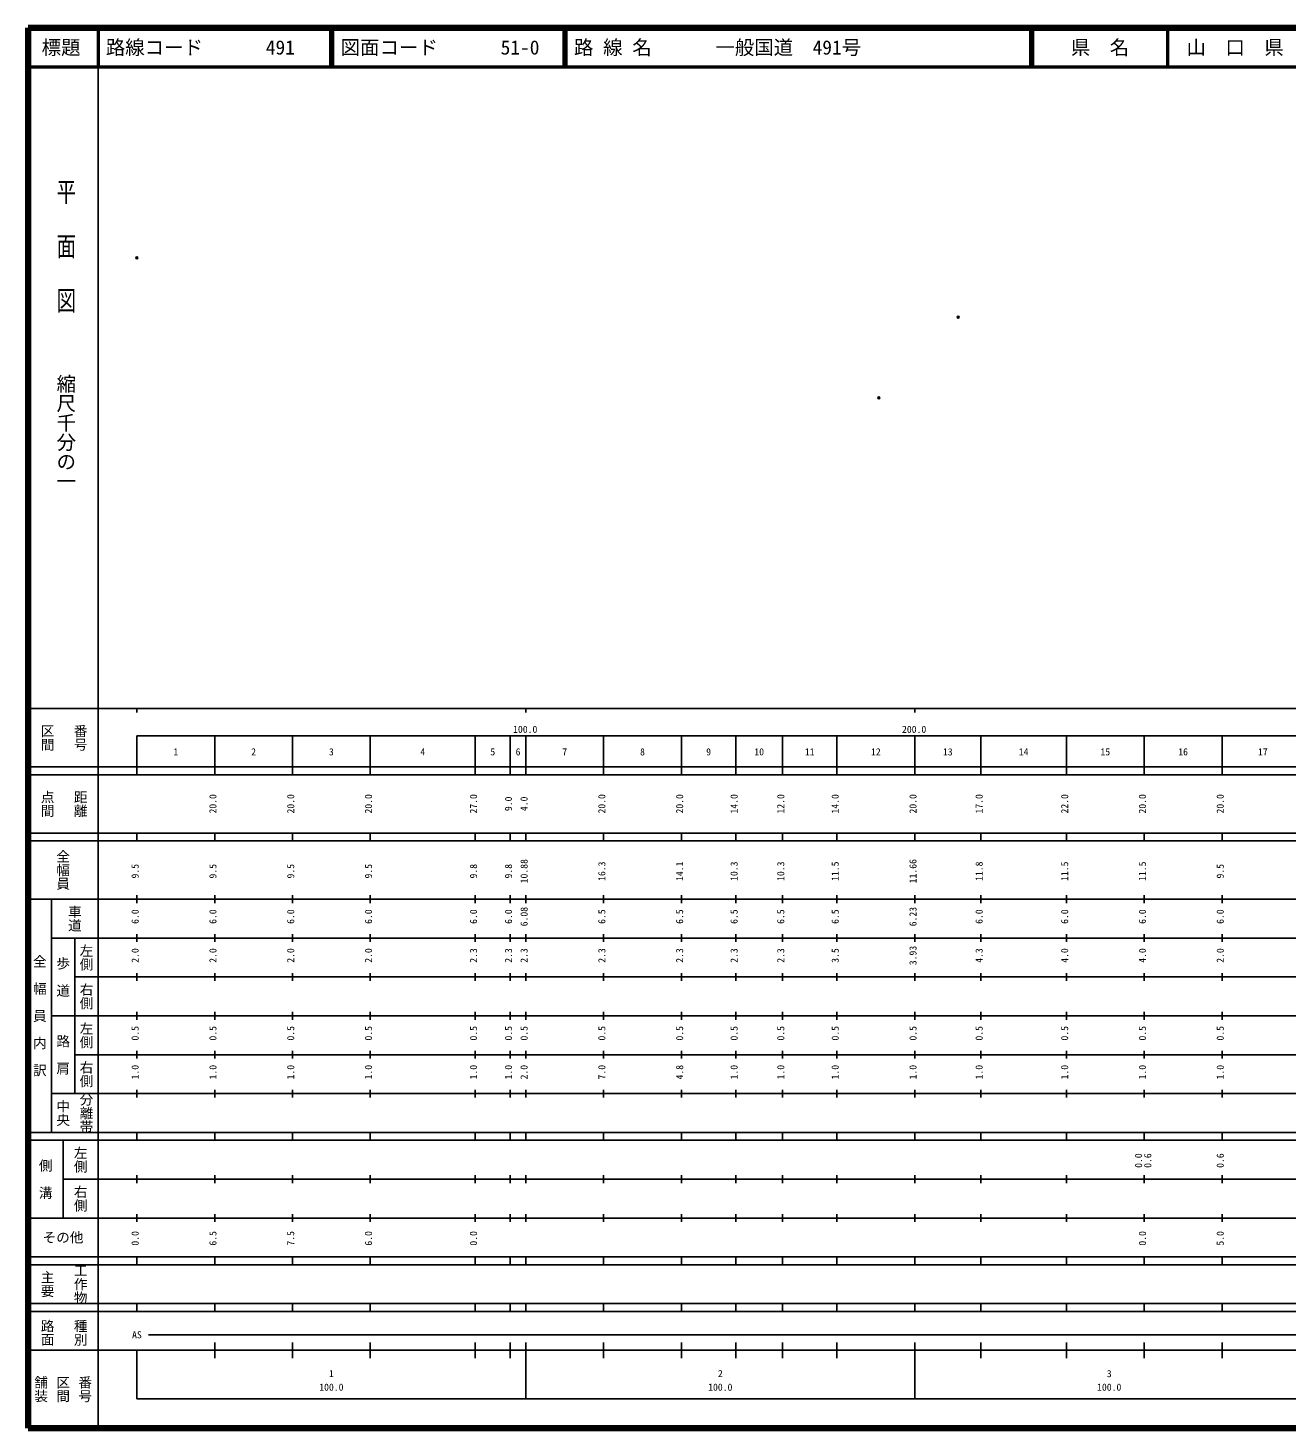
# Model space of a CAD drawing. Units: millimetres on the paper. Extents: x 40 to 680, y 20 to 380.
# Drawn here: x 40 to 363.7, y 20 to 380 of the extents above; entities that cross this region are included whole.
import ezdxf
from ezdxf.enums import TextEntityAlignment as Align

# ---------------------------------------------------------------- set-up
doc = ezdxf.new("R2010")
doc.units = ezdxf.units.MM
doc.header["$PDMODE"] = 32
doc.header["$PDSIZE"] = 0.5
doc.layers.add('M-OTRS', color=6, linetype='Continuous')
doc.layers.add('M-TTL-TXT', color=7, linetype='Continuous')
for name, color, linetype, lineweight in [('M-TTL', 2, 'Continuous', 140), ('M-TTL-BAND', 7, 'Continuous', 25), ('M-TTL-LINE', 7, 'Continuous', 50)]:
    doc.layers.add(name, color=color, linetype=linetype, lineweight=lineweight)
doc.styles.add('@ＭＳ ゴシック', font='')
doc.styles.add('ＭＳ ゴシック', font='')
doc.styles.get('@ＭＳ ゴシック').set_extended_font_data('@MS Gothic')
doc.styles.get('ＭＳ ゴシック').set_extended_font_data('MS Gothic')

msp = doc.modelspace()

# ---------------------------------------------------------------- linework, layer by layer
at = {"layer": 'M-OTRS'}
for p in [(67.985, 320.931), (279.173, 305.626), (258.766, 284.887)]:
    msp.add_point(p, dxfattribs=at)
at = {"layer": 'M-TTL'}
for p, q in [((40, 380), (40, 20)), ((680, 380), (40, 380)), ((40, 20), (680, 20))]:
    msp.add_line(p, q, dxfattribs=at)
at = {"layer": 'M-TTL-BAND'}
for p, q in [((58, 370), (58, 20)), ((40, 205), (579, 205)), ((68, 205), (68, 204)), ((168, 205), (168, 204)), ((268, 205), (268, 204)), ((68, 198), (579, 198)), ((68, 198), (68, 188)), ((88, 188), (88, 198)), ((108, 188), (108, 198)), ((128, 188), (128, 198)), ((155, 188), (155, 198)), ((164, 188), (164, 198)), ((168, 188), (168, 198)), ((188, 188), (188, 198)), ((208, 188), (208, 198)), ((222, 188), (222, 198)), ((234, 188), (234, 198)), ((248, 188), (248, 198)), ((268, 188), (268, 198)), ((285, 188), (285, 198)), ((307, 188), (307, 198)), ((327, 188), (327, 198)), ((347, 188), (347, 198)), ((40, 190), (579, 190)), ((40, 188), (579, 188)), ((40, 173), (579, 173)), ((68, 171), (68, 173)), ((88, 171), (88, 173)), ((108, 171), (108, 173)), ((128, 171), (128, 173)), ((155, 171), (155, 173)), ((164, 171), (164, 173)), ((168, 171), (168, 173)), ((188, 171), (188, 173)), ((208, 171), (208, 173)), ((222, 171), (222, 173)), ((234, 171), (234, 173)), ((248, 171), (248, 173)), ((268, 171), (268, 173)), ((285, 171), (285, 173)), ((307, 171), (307, 173)), ((327, 171), (327, 173)), ((347, 171), (347, 173)), ((40, 171), (579, 171)), ((40, 156), (579, 156)), ((46, 96), (46, 156)), ((68, 155), (68, 157)), ((88, 155), (88, 157)), ((108, 155), (108, 157)), ((128, 155), (128, 157)), ((155, 155), (155, 157)), ((164, 155), (164, 157)), ((168, 155), (168, 157)), ((188, 155), (188, 157)), ((208, 155), (208, 157)), ((222, 155), (222, 157)), ((234, 155), (234, 157)), ((248, 155), (248, 157)), ((268, 155), (268, 157)), ((285, 155), (285, 157)), ((307, 155), (307, 157)), ((327, 155), (327, 157)), ((347, 155), (347, 157)), ((46, 146), (579, 146)), ((52, 146), (52, 106)), ((68, 145), (68, 147)), ((88, 145), (88, 147)), ((108, 145), (108, 147)), ((128, 145), (128, 147)), ((155, 145), (155, 147)), ((164, 145), (164, 147)), ((168, 145), (168, 147)), ((188, 145), (188, 147)), ((208, 145), (208, 147)), ((222, 145), (222, 147)), ((234, 145), (234, 147)), ((248, 145), (248, 147)), ((268, 145), (268, 147)), ((285, 145), (285, 147)), ((307, 145), (307, 147)), ((327, 145), (327, 147)), ((347, 145), (347, 147)), ((68, 135), (68, 137)), ((88, 135), (88, 137)), ((108, 135), (108, 137)), ((128, 135), (128, 137)), ((155, 135), (155, 137)), ((164, 135), (164, 137)), ((168, 135), (168, 137)), ((188, 135), (188, 137)), ((208, 135), (208, 137)), ((222, 135), (222, 137)), ((234, 135), (234, 137)), ((248, 135), (248, 137)), ((268, 135), (268, 137)), ((285, 135), (285, 137)), ((307, 135), (307, 137)), ((327, 135), (327, 137)), ((347, 135), (347, 137)), ((52, 136), (579, 136)), ((46, 126), (579, 126)), ((68, 125), (68, 127)), ((88, 125), (88, 127)), ((108, 125), (108, 127)), ((128, 125), (128, 127)), ((155, 125), (155, 127)), ((164, 125), (164, 127)), ((168, 125), (168, 127)), ((188, 125), (188, 127)), ((208, 125), (208, 127)), ((222, 125), (222, 127)), ((234, 125), (234, 127)), ((248, 125), (248, 127)), ((268, 125), (268, 127)), ((285, 125), (285, 127)), ((307, 125), (307, 127)), ((327, 125), (327, 127)), ((347, 125), (347, 127)), ((52, 116), (579, 116)), ((68, 115), (68, 117)), ((88, 115), (88, 117)), ((108, 115), (108, 117)), ((128, 115), (128, 117)), ((155, 115), (155, 117)), ((164, 115), (164, 117)), ((168, 115), (168, 117)), ((188, 115), (188, 117)), ((208, 115), (208, 117)), ((222, 115), (222, 117)), ((234, 115), (234, 117)), ((248, 115), (248, 117)), ((268, 115), (268, 117)), ((285, 115), (285, 117)), ((307, 115), (307, 117)), ((327, 115), (327, 117)), ((347, 115), (347, 117)), ((46, 106), (579, 106)), ((68, 105), (68, 107)), ((88, 105), (88, 107)), ((108, 105), (108, 107)), ((128, 105), (128, 107)), ((155, 105), (155, 107)), ((164, 105), (164, 107)), ((168, 105), (168, 107)), ((188, 105), (188, 107)), ((208, 105), (208, 107)), ((222, 105), (222, 107)), ((234, 105), (234, 107)), ((248, 105), (248, 107)), ((268, 105), (268, 107)), ((285, 105), (285, 107)), ((307, 105), (307, 107)), ((327, 105), (327, 107)), ((347, 105), (347, 107)), ((40, 96), (579, 96)), ((40, 94), (579, 94)), ((49, 94), (49, 74)), ((68, 94), (68, 96)), ((88, 94), (88, 96)), ((108, 94), (108, 96)), ((128, 94), (128, 96)), ((155, 94), (155, 96)), ((164, 94), (164, 96)), ((168, 94), (168, 96)), ((188, 94), (188, 96)), ((208, 94), (208, 96)), ((222, 94), (222, 96)), ((234, 94), (234, 96)), ((248, 94), (248, 96)), ((268, 94), (268, 96)), ((285, 94), (285, 96)), ((307, 94), (307, 96)), ((327, 94), (327, 96)), ((347, 94), (347, 96)), ((49, 84), (579, 84)), ((68, 83), (68, 85)), ((88, 83), (88, 85)), ((108, 83), (108, 85)), ((128, 83), (128, 85)), ((155, 83), (155, 85)), ((164, 83), (164, 85)), ((168, 83), (168, 85)), ((188, 83), (188, 85)), ((208, 83), (208, 85)), ((222, 83), (222, 85)), ((234, 83), (234, 85)), ((248, 83), (248, 85)), ((268, 83), (268, 85)), ((285, 83), (285, 85)), ((307, 83), (307, 85)), ((327, 83), (327, 85)), ((347, 83), (347, 85)), ((40, 74), (579, 74)), ((68, 73), (68, 75)), ((88, 73), (88, 75)), ((108, 73), (108, 75)), ((128, 73), (128, 75)), ((155, 73), (155, 75)), ((164, 73), (164, 75)), ((168, 73), (168, 75)), ((188, 73), (188, 75)), ((208, 73), (208, 75)), ((222, 73), (222, 75)), ((234, 73), (234, 75)), ((248, 73), (248, 75)), ((268, 73), (268, 75)), ((285, 73), (285, 75)), ((307, 73), (307, 75)), ((327, 73), (327, 75)), ((347, 73), (347, 75)), ((40, 64), (579, 64)), ((40, 62), (579, 62)), ((68, 62), (68, 64)), ((88, 62), (88, 64)), ((108, 62), (108, 64)), ((128, 62), (128, 64)), ((155, 62), (155, 64)), ((164, 62), (164, 64)), ((168, 62), (168, 64)), ((188, 62), (188, 64)), ((208, 62), (208, 64)), ((222, 62), (222, 64)), ((234, 62), (234, 64)), ((248, 62), (248, 64)), ((268, 62), (268, 64)), ((285, 62), (285, 64)), ((307, 62), (307, 64)), ((327, 62), (327, 64)), ((347, 62), (347, 64)), ((40, 52), (579, 52)), ((68, 50), (68, 52)), ((88, 50), (88, 52)), ((108, 50), (108, 52)), ((128, 50), (128, 52)), ((155, 50), (155, 52)), ((164, 50), (164, 52)), ((168, 50), (168, 52)), ((188, 50), (188, 52)), ((208, 50), (208, 52)), ((222, 50), (222, 52)), ((234, 50), (234, 52)), ((248, 50), (248, 52)), ((268, 50), (268, 52)), ((285, 50), (285, 52)), ((307, 50), (307, 52)), ((327, 50), (327, 52)), ((347, 50), (347, 52)), ((40, 50), (579, 50)), ((71, 44), (567, 44)), ((40, 40), (579, 40)), ((68, 40), (68, 27.5)), ((88, 38), (88, 42)), ((108, 38), (108, 42)), ((128, 38), (128, 42)), ((155, 38), (155, 42)), ((164, 38), (164, 42)), ((168, 27.5), (168, 42)), ((188, 38), (188, 42)), ((208, 38), (208, 42)), ((222, 38), (222, 42)), ((234, 38), (234, 42)), ((248, 38), (248, 42)), ((268, 27.5), (268, 42)), ((285, 38), (285, 42)), ((307, 38), (307, 42)), ((327, 38), (327, 42)), ((347, 38), (347, 42)), ((68, 27.5), (579, 27.5))]:
    msp.add_line(p, q, dxfattribs=at)
at = {"layer": 'M-TTL-LINE'}
for p, q in [((58, 380), (58, 370)), ((117.75, 380), (117.75, 370)), ((118.25, 380), (118.25, 370)), ((177.75, 380), (177.75, 370)), ((178.25, 380), (178.25, 370)), ((297.75, 380), (297.75, 370)), ((298.25, 380), (298.25, 370)), ((333, 380), (333, 370)), ((40, 370), (680, 370))]:
    msp.add_line(p, q, dxfattribs=at)

# ---------------------------------------------------------------- texts
at = {"layer": 'M-TTL-BAND', "style": '@ＭＳ ゴシック', "width": 1.4}
msp.add_text('平  面  図', height=3.666, rotation=270, dxfattribs=at).set_placement((49.777, 306.475), align=Align.MIDDLE_RIGHT)
at = {"layer": 'M-TTL-BAND', "style": '@ＭＳ ゴシック'}
msp.add_text('縮尺千分の一', height=3.666, rotation=270, dxfattribs=at).set_placement((49.777, 261.03), align=Align.MIDDLE_RIGHT)
for s, p in [('区間', (45, 197.5)), ('番号', (53.5, 197.5)), ('点間', (45, 180.5)), ('距離', (53.5, 180.5)), ('全幅員', (49, 163.5)), ('車道', (52, 151)), ('左側', (55, 141)), ('全\u3000幅\u3000員\u3000内\u3000訳', (43, 126)), ('歩\u3000道', (49, 136)), ('右側', (55, 131)), ('左側', (55, 121)), ('路\u3000肩', (49, 116)), ('右側', (55, 111)), ('分離帯', (55, 101)), ('中央', (49, 101)), ('左側', (53.5, 89)), ('側\u3000溝', (44.5, 84)), ('右側', (53.5, 79)), ('工作物', (53.5, 57)), ('主要', (45, 57)), ('路面', (45, 44.5)), ('種別', (53.5, 44.5)), ('舗装', (43.333, 30)), ('区間', (49, 30)), ('番号', (54.667, 30))]:
    msp.add_text(s, height=2.566, rotation=270, dxfattribs=at).set_placement(p, align=Align.MIDDLE_CENTER)
at = {"layer": 'M-TTL-BAND', "style": 'ＭＳ ゴシック'}
for s, p in [('100.0', (167.844, 198.195)), ('200.0', (267.844, 198.195)), ('1', (78, 192.405)), ('2', (98, 192.405)), ('3', (118, 192.405)), ('4', (141.5, 192.405)), ('5', (159.5, 192.405)), ('6', (166, 192.405)), ('7', (178, 192.405)), ('8', (198, 192.405)), ('9', (215, 192.405)), ('10', (228, 192.405)), ('11', (241, 192.405)), ('12', (258, 192.405)), ('13', (276.5, 192.405)), ('14', (296, 192.405)), ('15', (317, 192.405)), ('16', (337, 192.405)), ('17', (357.5, 192.405)), ('AS', (68, 42.5)), ('1', (118, 32.523)), ('2', (218, 32.523)), ('3', (318, 32.523)), ('100.0', (118, 29.033)), ('100.0', (218, 29.033)), ('100.0', (318, 29.033))]:
    msp.add_text(s, height=1.833, dxfattribs=at).set_placement(p, align=Align.BOTTOM_CENTER)
for s, p in [('20.0', (89, 180.5)), ('20.0', (109, 180.5)), ('20.0', (129, 180.5)), ('27.0', (156, 180.5)), ('9.0', (165, 180.5)), ('4.0', (169, 180.5)), ('20.0', (189, 180.5)), ('20.0', (209, 180.5)), ('14.0', (223, 180.5)), ('12.0', (235, 180.5)), ('14.0', (249, 180.5)), ('20.0', (269, 180.5)), ('17.0', (286, 180.5)), ('22.0', (308, 180.5)), ('20.0', (328, 180.5)), ('20.0', (348, 180.5)), ('10.88', (169, 163.174)), ('10.88', (169, 163.174)), ('11.66', (269, 163.174)), ('11.66', (269, 163.174)), ('9.5', (69, 163.174)), ('9.5', (89, 163.174)), ('9.5', (109, 163.174)), ('9.5', (129, 163.174)), ('9.8', (156, 163.174)), ('9.8', (165, 163.174)), ('16.3', (189, 163.174)), ('14.1', (209, 163.174)), ('10.3', (223, 163.174)), ('10.3', (235, 163.174)), ('11.5', (249, 163.174)), ('11.8', (286, 163.174)), ('11.5', (308, 163.174)), ('11.5', (328, 163.174)), ('9.5', (348, 163.174)), ('6.0', (69, 151.5)), ('6.0', (89, 151.5)), ('6.0', (109, 151.5)), ('6.0', (129, 151.5)), ('6.0', (156, 151.5)), ('6.0', (165, 151.5)), ('6.08', (169, 151.5)), ('6.5', (189, 151.5)), ('6.5', (209, 151.5)), ('6.5', (223, 151.5)), ('6.5', (235, 151.5)), ('6.5', (249, 151.5)), ('6.23', (269, 151.5)), ('6.0', (286, 151.5)), ('6.0', (308, 151.5)), ('6.0', (328, 151.5)), ('6.0', (348, 151.5)), ('2.0', (69, 141.5)), ('2.0', (89, 141.5)), ('2.0', (109, 141.5)), ('2.0', (129, 141.5)), ('2.3', (156, 141.5)), ('2.3', (165, 141.5)), ('2.3', (169, 141.5)), ('2.3', (189, 141.5)), ('2.3', (209, 141.5)), ('2.3', (223, 141.5)), ('2.3', (235, 141.5)), ('3.5', (249, 141.5)), ('3.93', (269, 141.5)), ('4.3', (286, 141.5)), ('4.0', (308, 141.5)), ('4.0', (328, 141.5)), ('2.0', (348, 141.5)), ('0.5', (69, 121.5)), ('0.5', (89, 121.5)), ('0.5', (109, 121.5)), ('0.5', (129, 121.5)), ('0.5', (156, 121.5)), ('0.5', (165, 121.5)), ('0.5', (169, 121.5)), ('0.5', (189, 121.5)), ('0.5', (209, 121.5)), ('0.5', (223, 121.5)), ('0.5', (235, 121.5)), ('0.5', (249, 121.5)), ('0.5', (269, 121.5)), ('0.5', (286, 121.5)), ('0.5', (308, 121.5)), ('0.5', (328, 121.5)), ('0.5', (348, 121.5)), ('1.0', (69, 111.5)), ('1.0', (89, 111.5)), ('1.0', (109, 111.5)), ('1.0', (129, 111.5)), ('1.0', (156, 111.5)), ('1.0', (165, 111.5)), ('2.0', (169, 111.5)), ('7.0', (189, 111.5)), ('4.8', (209, 111.5)), ('1.0', (223, 111.5)), ('1.0', (235, 111.5)), ('1.0', (249, 111.5)), ('1.0', (269, 111.5)), ('1.0', (286, 111.5)), ('1.0', (308, 111.5)), ('1.0', (328, 111.5)), ('1.0', (348, 111.5)), ('0.0', (327, 88.764)), ('0.6', (329.37, 88.764)), ('0.6', (348, 88.764)), ('0.0', (69, 68.764)), ('6.5', (89, 68.764)), ('7.5', (109, 68.764)), ('6.0', (129, 68.764)), ('0.0', (156, 68.764)), ('0.0', (328, 68.764)), ('5.0', (348, 68.764))]:
    msp.add_text(s, height=1.833, rotation=90, dxfattribs=at).set_placement(p, align=Align.BOTTOM_CENTER)
msp.add_text('その他', height=2.566, dxfattribs=at).set_placement((49, 69), align=Align.MIDDLE_CENTER)
at = {"layer": 'M-TTL-TXT', "style": 'ＭＳ ゴシック'}
for s, p in [('標題', (48.5, 375)), ('県\u3000名', (315.625, 375)), ('山\u3000口\u3000県', (350.375, 375))]:
    msp.add_text(s, height=3.666, dxfattribs=at).set_placement(p, align=Align.MIDDLE_CENTER)
for s, p in [('路線コード', (60, 375)), ('491', (101.142, 375)), ('図面コード', (120.38, 375)), ('51-0', (161.521, 375)), ('路 線 名', (180.38, 375)), ('一般国道\u3000491号', (216.734, 375))]:
    msp.add_text(s, height=3.666, dxfattribs=at).set_placement(p, align=Align.MIDDLE_LEFT)

doc.saveas('drawing.dxf')
